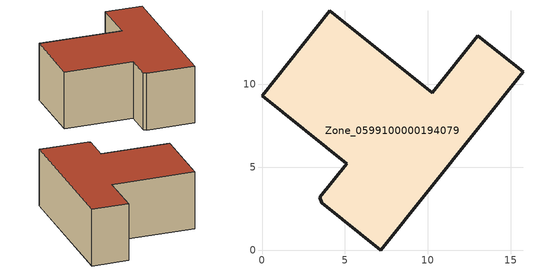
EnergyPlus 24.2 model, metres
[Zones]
Zone_0599100000194079
 floor ground (C_G): 5.11,5.21 0,9.29 4.08,14.41 10.28,9.47 13.02,12.92 15.74,10.75 7.17,0 3.61,2.84 3.48,3.17 z0.41
 wall outside (C_F): 7.17,0 15.74,10.75 13.02,12.92 10.28,9.47 4.08,14.41 0,9.29 5.11,5.21 3.48,3.17 3.61,2.84 7.17,0 z0.41:5.98
 roof outside (C_R): 3.48,3.17 3.61,2.84 7.17,0 15.74,10.75 13.02,12.92 10.28,9.47 4.08,14.41 0,9.29 5.11,5.21 z5.98
[BUILDING]
Pand.0599100000194079: North Axis=0; Terrain=City; Loads Convergence Tolerance Value=0.04; Temperature Convergence Tolerance Value=0.4; Solar Distribution=FullExterior; Maximum Number of Warmup Days=25; Minimum Number of Warmup Days=1
[Site:Location]
Rotterdam.The.Hague.AP_ZH_NLD Design_Conditions: Latitude=51.96; Longitude=4.45; Time Zone=1; Elevation=-4.5
[SITE:GROUNDTEMPERATURE:BUILDINGSURFACE]
18, 18, 18, 18, 18, 18, 18, 18, 18, 18, 18, 18
[MATERIAL] Thermal Absorptance=0.9; Solar Absorptance=0.7; Visible Absorptance=0.7
Name | Roughness | Thickness | Conductivity | Density | Specific Heat
G.TI.1975-1991 | MediumSmooth | 0.15 | 0.288461 | 540 | 1210
F.TI.1975-1991 | Rough | 0.3 | 0.230769 | 1920 | 840
R.TI.1975-1991 | MediumRough | 0.2 | 0.153846 | 1500 | 1000
[CONSTRUCTION]
C_G: G.TI.1975-1991
C_F: F.TI.1975-1991
C_R: R.TI.1975-1991
[ZONE]
Zone_0599100000194079: Type=1; Multiplier=1; Ceiling Height=Autocalculate; Volume=Autocalculate; Floor Area=autocalculate; Part of Total Floor Area=Yes
[ZONEINFILTRATION:DESIGNFLOWRATE]
Infil_Zone_0599100000194079: Zone or ZoneList or Space or SpaceList=Zone_0599100000194079; Schedule=AlwaysOn; Design Flow Rate Calculation Method=Flow/Area; Flow Rate per Floor Area=0.003; Constant Term Coefficient=1; Temperature Term Coefficient=0; Velocity Term Coefficient=0; Velocity Squared Term Coefficient=0
[HVACTEMPLATE:ZONE:IDEALLOADSAIRSYSTEM]
Zone_0599100000194079: Maximum Heating Supply Air Temperature=50; Minimum Cooling Supply Air Temperature=13; Maximum Heating Supply Air Humidity Ratio=0.0156; Minimum Cooling Supply Air Humidity Ratio=0.0077; Heating Limit=NoLimit; Cooling Limit=NoLimit; Dehumidification Control Type=ConstantSensibleHeatRatio; Cooling Sensible Heat Ratio=0.7; Dehumidification Setpoint=60; Humidification Control Type=None; Humidification Setpoint=30; Outdoor Air Method=None; Outdoor Air Flow Rate per Person=0.00944; Outdoor Air Flow Rate per Zone Floor Area=0; Outdoor Air Flow Rate per Zone=0; Demand Controlled Ventilation Type=None; Outdoor Air Economizer Type=NoEconomizer; Heat Recovery Type=None; Sensible Heat Recovery Effectiveness=0.7; Latent Heat Recovery Effectiveness=0.65
[ZONECONTROL:THERMOSTAT]
ThermostatControl_Zone_0599100000194079: Zone or ZoneList=Zone_0599100000194079; Control Type Schedule=DualSetpointControlType; Control 1=Thermostat_Zone_0599100000194079; Temperature Difference Between Cutout And Setpoint=0
[THERMOSTATSETPOINT:DUALSETPOINT]
Thermostat_Zone_0599100000194079: Heating Setpoint Temperature Schedule=HeatingSetpoint_Zone_0599100000194079; Cooling Setpoint Temperature Schedule=CoolingSetpoint_Zone_0599100000194079
[SCHEDULE:COMPACT]
HeatingSetpoint_Zone_0599100000194079: Through: 12/31, For: AllDays, Until: 24:00, 21
CoolingSetpoint_Zone_0599100000194079: Through: 12/31, For: AllDays, Until: 24:00, 24
DualSetpointControlType: Through: 12/31, For: AllDays, Until: 24:00, 4
AlwaysOn: Through: 12/31, For: AllDays, Until: 24:00, 1
